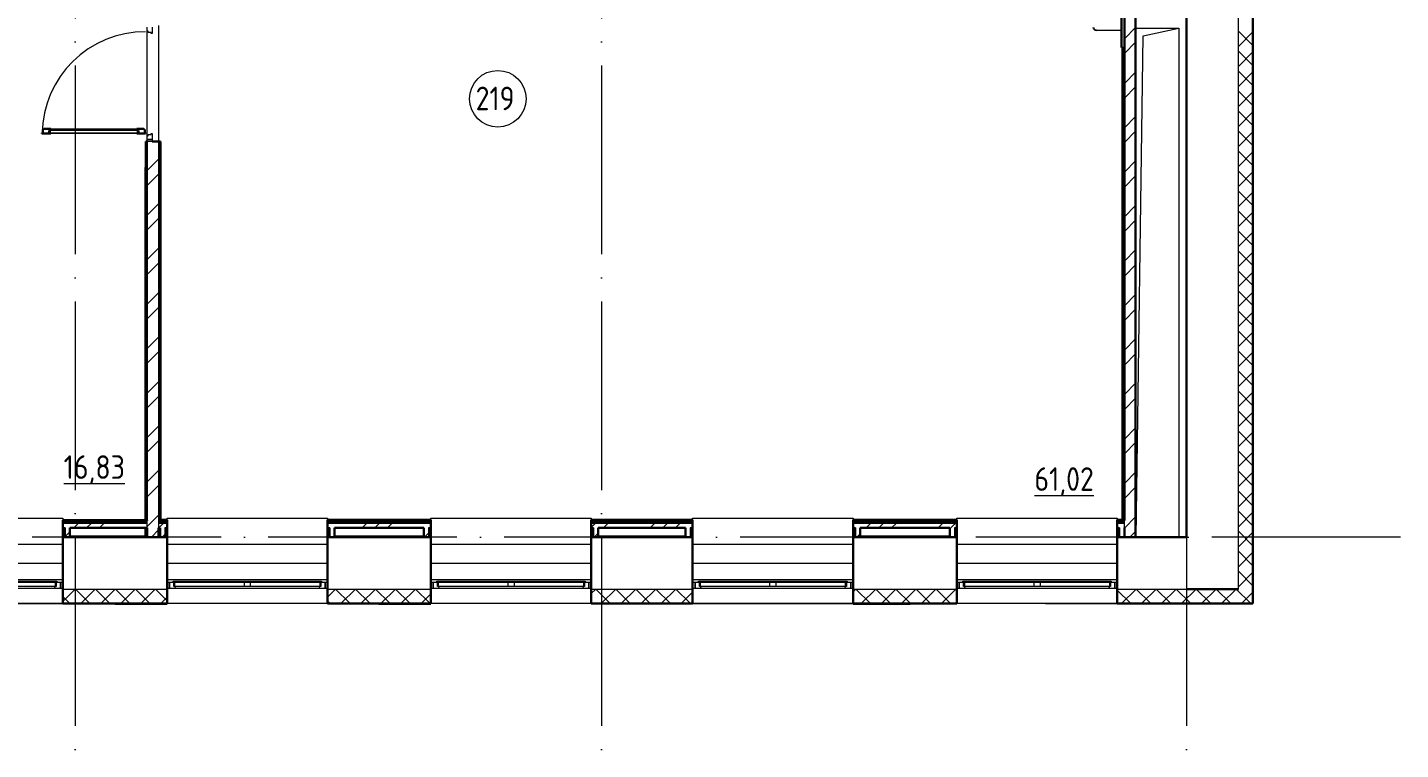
# Model space of a CAD drawing. Header units: millimetres. Extents: x -586848 to 520591, y -385801 to 675781.
# Drawn here: x 155188 to 169741, y 611820 to 619475 of the extents above; entities that cross this region are included whole.
import ezdxf

# ---------------------------------------------------------------- set-up
doc = ezdxf.new("R2010")
doc.units = ezdxf.units.MM
doc.linetypes.add('ADSK_Линия сетки', pattern=[25, 20, -2.5, 0, -2.5])
for name, color, linetype, lineweight in [('_ Окна', 7, 'Continuous', 9), ('Двери', 252, 'Continuous', 9), ('Марки помещений', 252, 'Continuous', 20), ('Ограждение', 252, 'Continuous', 9), ('Окна', 252, 'Continuous', 9), ('Оси', 252, 'Continuous', 9), ('Перекрытие', 252, 'Continuous', 18), ('Стены внутренние', 7, 'Continuous', 18), ('Стены наружные', 7, 'Continuous', 18), ('Стены штриховка', 7, 'Continuous', 9)]:
    doc.layers.add(name, color=color, linetype=linetype, lineweight=lineweight)
doc.layers.add('Двери открывание', color=7, linetype='Continuous', lineweight=9, true_color=0xc0c0c0)
doc.layers.add('Узлы', color=7, linetype='Continuous')
doc.styles.add('GOST Common_2', font='', dxfattribs={"width": 0.9, "height": 250})
doc.styles.get('GOST Common_2').set_extended_font_data('GOST type B')

# ---------------------------------------------------------------- blocks, each defined once
blk = doc.blocks.new('2 этаж')
at = {"color": 251, "lineweight": 18, "true_color": 0x636466}
for p, q in [((167736, -13244), (168194, -13244)), ((167740, -18639), (167817, -13324)), ((167817, -13324), (168194, -13244)), ((168194, -13244), (168194, -18639))]:
    blk.add_line(p, q, dxfattribs=at)
at = {"layer": '_ Окна', "color": 251, "lineweight": 18, "true_color": 0x636466}
for p, q in [((156277, -19162), (156282, -19179)), ((156282, -19179), (156341, -19179)), ((156295, -19162), (156283, -19162)), ((156295, -19121), (156295, -19162)), ((156341, -19121), (156303, -19121)), ((156341, -19179), (156341, -19121)), ((157534, -19121), (157496, -19121)), ((157496, -19121), (157496, -19179)), ((157496, -19179), (157555, -19179)), ((157542, -19162), (157542, -19121)), ((157554, -19162), (157542, -19162)), ((157555, -19179), (157560, -19162)), ((159082, -19162), (159087, -19179)), ((159087, -19179), (159146, -19179)), ((159100, -19162), (159088, -19162)), ((159100, -19121), (159100, -19162)), ((159146, -19121), (159108, -19121)), ((159146, -19179), (159146, -19121)), ((160329, -19121), (160291, -19121)), ((160291, -19121), (160291, -19179)), ((160291, -19179), (160350, -19179)), ((160337, -19162), (160337, -19121)), ((160349, -19162), (160337, -19162)), ((160350, -19179), (160355, -19162)), ((161877, -19162), (161882, -19179)), ((161882, -19179), (161941, -19179)), ((161895, -19162), (161883, -19162)), ((161895, -19121), (161895, -19162)), ((161941, -19121), (161903, -19121)), ((161941, -19179), (161941, -19121)), ((163104, -19121), (163066, -19121)), ((163066, -19121), (163066, -19179)), ((163066, -19179), (163125, -19179)), ((163112, -19162), (163112, -19121)), ((163124, -19162), (163112, -19162)), ((163125, -19179), (163130, -19162)), ((164652, -19162), (164657, -19179)), ((164657, -19179), (164716, -19179)), ((164670, -19162), (164658, -19162)), ((164670, -19121), (164670, -19162)), ((164716, -19121), (164678, -19121)), ((164716, -19179), (164716, -19121)), ((165904, -19121), (165866, -19121)), ((165866, -19121), (165866, -19179)), ((165866, -19179), (165925, -19179)), ((165912, -19162), (165912, -19121)), ((165924, -19162), (165912, -19162)), ((165925, -19179), (165930, -19162)), ((167452, -19162), (167457, -19179)), ((167457, -19179), (167516, -19179)), ((167470, -19162), (167458, -19162)), ((167470, -19121), (167470, -19162)), ((167516, -19121), (167478, -19121)), ((167516, -19179), (167516, -19121))]:
    blk.add_line(p, q, dxfattribs=at)
at = {"layer": '_ Окна', "color": 251, "true_color": 0x636466}
for p, q in [((156366, -19121), (156341, -19121)), ((156341, -19121), (156341, -19179)), ((156341, -19179), (156366, -19179)), ((157496, -19121), (157471, -19121)), ((157471, -19179), (157496, -19179)), ((157496, -19179), (157496, -19121)), ((159171, -19121), (159146, -19121)), ((159146, -19121), (159146, -19179)), ((159146, -19179), (159171, -19179)), ((160291, -19121), (160266, -19121)), ((160266, -19179), (160291, -19179)), ((160291, -19179), (160291, -19121)), ((161966, -19121), (161941, -19121)), ((161941, -19121), (161941, -19179)), ((161941, -19179), (161966, -19179)), ((163066, -19121), (163041, -19121)), ((163041, -19179), (163066, -19179)), ((163066, -19179), (163066, -19121)), ((164741, -19121), (164716, -19121)), ((164716, -19121), (164716, -19179)), ((164716, -19179), (164741, -19179)), ((165866, -19121), (165841, -19121)), ((165841, -19179), (165866, -19179)), ((165866, -19179), (165866, -19121)), ((167541, -19121), (167516, -19121)), ((167516, -19121), (167516, -19179)), ((167516, -19179), (167541, -19179))]:
    blk.add_line(p, q, dxfattribs=at)
at = {"layer": 'Двери', "color": 251, "true_color": 0x636466}
for p, q in [((157261, -13275), (157261, -13234)), ((157311, -13234), (157311, -13298)), ((157269, -13275), (157261, -13275)), ((157269, -13289), (157269, -13275)), ((157303, -13289), (157269, -13289)), ((157303, -13298), (157303, -13289)), ((157311, -13298), (157303, -13298)), ((157167, -14327), (156221, -14327)), ((156221, -14327), (156221, -14351)), ((156221, -14351), (157167, -14351)), ((156239, -14310), (157149, -14310)), ((157149, -14360), (156239, -14360)), ((157167, -14351), (157167, -14327)), ((157261, -14424), (157261, -14383)), ((157261, -14383), (157269, -14383)), ((157269, -14369), (157303, -14369)), ((157269, -14383), (157269, -14369)), ((157303, -14360), (157311, -14360)), ((157303, -14369), (157303, -14360)), ((157311, -14360), (157311, -14424)), ((157261, -14424), (157311, -14424)), ((157261, -14444), (157261, -14424)), ((157311, -14424), (157261, -14424)), ((157311, -14444), (157261, -14444)), ((157311, -14424), (157311, -14444))]:
    blk.add_line(p, q, dxfattribs=at)
at = {"layer": 'Двери', "color": 251, "lineweight": 30, "true_color": 0x636466}
for p, q in [((156145, -14352), (156154, -14352)), ((156145, -14360), (156145, -14352)), ((156239, -14360), (156145, -14360)), ((156154, -14318), (156163, -14318)), ((156154, -14352), (156154, -14318)), ((156163, -14310), (156239, -14310)), ((156163, -14318), (156163, -14310)), ((156239, -14327), (156221, -14327)), ((156221, -14327), (156221, -14351)), ((156221, -14351), (156239, -14351)), ((156239, -14310), (156239, -14327)), ((156239, -14351), (156239, -14360)), ((157149, -14310), (157225, -14310)), ((157149, -14310), (157149, -14327)), ((157149, -14327), (157167, -14327)), ((157149, -14351), (157149, -14360)), ((157167, -14351), (157149, -14351)), ((157243, -14360), (157149, -14360)), ((157167, -14327), (157167, -14351)), ((157225, -14310), (157225, -14318)), ((157225, -14318), (157234, -14318)), ((157234, -14318), (157234, -14352)), ((157234, -14352), (157243, -14352)), ((157243, -14352), (157243, -14360))]:
    blk.add_line(p, q, dxfattribs=at)
at = {"layer": 'Двери открывание', "color": 251, "true_color": 0x636466}
blk.add_arc((157243, -14378), 1098, 90, 179.0607, dxfattribs=at)
at = {"layer": 'Марки помещений', "color": 251, "true_color": 0x636466}
blk.add_circle((160976, -13991), 300, dxfattribs=at)
at = {"layer": 'Ограждение', "color": 251, "true_color": 0x636466}
for p, q in [((167591, -13724), (167596, -13724)), ((167591, -13724), (167591, -18454)), ((157236, -14719), (157246, -14719)), ((157236, -14719), (157236, -18459)), ((157401, -14719), (157406, -14719)), ((157406, -18454), (157406, -14719)), ((154666, -18439), (156366, -18439)), ((156366, -18439), (156366, -18459)), ((157471, -18454), (157471, -18439)), ((157471, -18439), (159171, -18439)), ((159171, -18439), (159171, -18454)), ((160266, -18454), (160266, -18439)), ((160266, -18439), (161966, -18439)), ((161966, -18439), (161966, -18454)), ((163041, -18454), (163041, -18439)), ((163041, -18439), (164741, -18439)), ((164741, -18439), (164741, -18454)), ((165841, -18454), (165841, -18439)), ((165841, -18439), (167541, -18439)), ((167541, -18439), (167541, -18454)), ((157236, -18539), (157236, -18624)), ((157246, -18624), (157246, -18539)), ((154666, -18714), (156366, -18714)), ((157471, -18714), (159171, -18714)), ((160266, -18714), (161966, -18714)), ((163041, -18714), (164741, -18714)), ((165841, -18714), (167541, -18714)), ((154666, -18914), (156366, -18914)), ((157471, -18914), (159171, -18914)), ((160266, -18914), (161966, -18914)), ((163041, -18914), (164741, -18914)), ((165841, -18914), (167541, -18914)), ((154666, -19089), (156366, -19089)), ((157471, -19089), (159171, -19089)), ((160266, -19089), (161966, -19089)), ((163041, -19089), (164741, -19089)), ((165841, -19089), (167541, -19089))]:
    blk.add_line(p, q, dxfattribs=at)
at = {"layer": 'Окна', "color": 251, "true_color": 0x636466}
for p, q in [((154750, -19179), (156282, -19179)), ((155531, -19104), (156303, -19104)), ((156303, -19121), (155531, -19121)), ((156283, -19162), (155551, -19162)), ((156283, -19121), (156283, -19162)), ((156303, -19104), (156303, -19121)), ((157534, -19104), (158306, -19104)), ((157534, -19121), (157534, -19104)), ((158306, -19121), (157534, -19121)), ((157554, -19162), (157554, -19121)), ((158286, -19162), (157554, -19162)), ((157555, -19179), (159087, -19179)), ((158286, -19121), (158286, -19162)), ((158356, -19162), (158286, -19162)), ((158306, -19104), (158336, -19104)), ((158306, -19104), (158306, -19121)), ((158336, -19121), (158306, -19121)), ((158336, -19104), (159108, -19104)), ((158336, -19121), (158336, -19104)), ((159108, -19121), (158336, -19121)), ((158356, -19162), (158356, -19121)), ((159088, -19162), (158356, -19162)), ((159088, -19121), (159088, -19162)), ((159108, -19104), (159108, -19121)), ((160329, -19104), (161101, -19104)), ((160329, -19121), (160329, -19104)), ((161101, -19121), (160329, -19121)), ((160349, -19162), (160349, -19121)), ((161081, -19162), (160349, -19162)), ((160350, -19179), (161882, -19179)), ((161081, -19121), (161081, -19162)), ((161151, -19162), (161081, -19162)), ((161101, -19104), (161131, -19104)), ((161101, -19104), (161101, -19121)), ((161131, -19121), (161101, -19121)), ((161131, -19104), (161903, -19104)), ((161131, -19121), (161131, -19104)), ((161903, -19121), (161131, -19121)), ((161151, -19162), (161151, -19121)), ((161883, -19162), (161151, -19162)), ((161883, -19121), (161883, -19162)), ((161903, -19104), (161903, -19121)), ((163104, -19104), (163876, -19104)), ((163104, -19121), (163104, -19104)), ((163876, -19121), (163104, -19121)), ((163124, -19162), (163124, -19121)), ((163856, -19162), (163124, -19162)), ((163125, -19179), (164657, -19179)), ((163856, -19121), (163856, -19162)), ((163926, -19162), (163856, -19162)), ((163876, -19104), (163906, -19104)), ((163876, -19104), (163876, -19121)), ((163906, -19121), (163876, -19121)), ((163906, -19104), (164678, -19104)), ((163906, -19121), (163906, -19104)), ((164678, -19121), (163906, -19121)), ((163926, -19162), (163926, -19121)), ((164658, -19162), (163926, -19162)), ((164658, -19121), (164658, -19162)), ((164678, -19104), (164678, -19121)), ((165904, -19104), (166676, -19104)), ((165904, -19121), (165904, -19104)), ((166676, -19121), (165904, -19121)), ((165924, -19162), (165924, -19121)), ((166656, -19162), (165924, -19162)), ((165925, -19179), (167457, -19179)), ((166656, -19121), (166656, -19162)), ((166726, -19162), (166656, -19162)), ((166676, -19104), (166706, -19104)), ((166676, -19104), (166676, -19121)), ((166706, -19121), (166676, -19121)), ((166706, -19104), (167478, -19104)), ((166706, -19121), (166706, -19104)), ((167478, -19121), (166706, -19121)), ((166726, -19162), (166726, -19121)), ((167458, -19162), (166726, -19162)), ((167458, -19121), (167458, -19162)), ((167478, -19104), (167478, -19121))]:
    blk.add_line(p, q, dxfattribs=at)
at = {"layer": 'Оси', "color": 251, "linetype": 'ADSK_Линия сетки', "ltscale": 100, "true_color": 0x636466}
for p, q in [((156496, -1139), (156496, -32265)), ((162076, -1139), (162076, -32265)), ((168276, -1139), (168276, -32265)), ((170543, -18639), (93604, -18639))]:
    blk.add_line(p, q, dxfattribs=at)
at = {"layer": 'Перекрытие', "color": 251, "ltscale": 100, "true_color": 0x636466}
for p, q in [((167736, -13244), (168194, -13244)), ((168194, -13244), (168194, -18639))]:
    blk.add_line(p, q, dxfattribs=at)
at = {"layer": 'Стены внутренние', "color": 251, "true_color": 0x636466}
for p, q in [((168826, -19189), (168826, -11849)), ((156366, -19189), (157471, -19189)), ((159171, -19189), (160266, -19189)), ((161966, -19189), (163041, -19189)), ((164741, -19189), (165841, -19189)), ((167541, -19189), (168276, -19189)), ((156366, -19341), (154666, -19341)), ((159171, -19341), (157471, -19341)), ((161966, -19341), (160266, -19341)), ((164741, -19341), (163041, -19341)), ((167541, -19341), (165841, -19341))]:
    blk.add_line(p, q, dxfattribs=at)
at = {"layer": 'Стены внутренние', "color": 251, "lineweight": 30, "true_color": 0x636466}
for p, q in [((168978, -19341), (168978, -11849)), ((168276, -12969), (168276, -18639)), ((156366, -18639), (156366, -19341)), ((157261, -18639), (156441, -18639)), ((157396, -18639), (157381, -18639)), ((157471, -19341), (157471, -18639)), ((159171, -18639), (159171, -19341)), ((160191, -18639), (159246, -18639)), ((160266, -19341), (160266, -18639)), ((161966, -18639), (161966, -19341)), ((162966, -18639), (162041, -18639)), ((163041, -19341), (163041, -18639)), ((164741, -18639), (164741, -19341)), ((165766, -18639), (164816, -18639)), ((165841, -19341), (165841, -18639)), ((167541, -18639), (167541, -19341)), ((168276, -18639), (167736, -18639)), ((168276, -19189), (168826, -19189)), ((156366, -19341), (157471, -19341)), ((159171, -19341), (160266, -19341)), ((161966, -19341), (163041, -19341)), ((164741, -19341), (165841, -19341)), ((167541, -19341), (168978, -19341))]:
    blk.add_line(p, q, dxfattribs=at)
at = {"layer": 'Стены внутренние', "color": 251, "linetype": 'Continuous', "lineweight": 9, "true_color": 0x636466}
for p, q in [((168976, -13423), (168826, -13273)), ((168826, -13437), (168976, -13287)), ((168976, -13635), (168826, -13485)), ((168826, -13649), (168976, -13499)), ((168976, -13436), (168978, -13436)), ((168978, -13525), (168976, -13528)), ((168978, -13537), (168976, -13534)), ((168976, -13847), (168826, -13697)), ((168826, -13861), (168976, -13711)), ((168976, -14060), (168826, -13910)), ((168826, -14073), (168976, -13923)), ((168976, -13843), (168978, -13843)), ((168976, -14272), (168826, -14122)), ((168826, -14285), (168976, -14135)), ((168976, -14249), (168978, -14249)), ((168976, -14484), (168826, -14334)), ((168826, -14497), (168976, -14347)), ((168976, -14696), (168826, -14546)), ((168826, -14709), (168976, -14559)), ((168976, -14554), (168978, -14554)), ((168976, -14908), (168826, -14758)), ((168826, -14921), (168976, -14771)), ((168976, -15120), (168826, -14970)), ((168826, -15134), (168976, -14984)), ((168976, -14960), (168978, -14960)), ((168976, -15332), (168826, -15182)), ((168826, -15346), (168976, -15196)), ((168976, -15544), (168826, -15394)), ((168826, -15558), (168976, -15408)), ((168976, -15367), (168978, -15367)), ((168976, -15757), (168826, -15607)), ((168826, -15770), (168976, -15620)), ((168976, -15672), (168978, -15672)), ((168976, -15969), (168826, -15819)), ((168826, -15982), (168976, -15832)), ((168976, -16181), (168826, -16031)), ((168826, -16194), (168976, -16044)), ((168976, -16078), (168978, -16078)), ((168976, -16393), (168826, -16243)), ((168826, -16406), (168976, -16256)), ((168976, -16605), (168826, -16455)), ((168826, -16619), (168976, -16469)), ((168976, -16484), (168978, -16484)), ((168978, -16573), (168976, -16576)), ((168978, -16585), (168976, -16582)), ((168976, -16817), (168826, -16667)), ((168826, -16831), (168976, -16681)), ((168976, -17029), (168826, -16879)), ((168976, -16789), (168978, -16789)), ((168826, -17043), (168976, -16893)), ((168976, -17242), (168826, -17092)), ((168826, -17255), (168976, -17105)), ((168976, -17454), (168826, -17304)), ((168826, -17467), (168976, -17317)), ((168978, -17183), (168976, -17186)), ((168978, -17195), (168976, -17191)), ((168976, -17196), (168978, -17196)), ((168976, -17666), (168826, -17516)), ((168826, -17679), (168976, -17529)), ((168976, -17602), (168978, -17602)), ((168976, -17878), (168826, -17728)), ((168826, -17891), (168976, -17741)), ((168976, -18090), (168826, -17940)), ((168826, -18103), (168976, -17953)), ((168976, -17907), (168978, -17907)), ((168978, -17995), (168976, -17999)), ((168976, -18302), (168826, -18152)), ((168826, -18316), (168976, -18166)), ((168976, -18313), (168978, -18313)), ((168976, -18514), (168826, -18364)), ((168826, -18528), (168976, -18378)), ((168976, -18726), (168826, -18576)), ((168826, -18740), (168976, -18590)), ((168976, -18720), (168978, -18720)), ((168976, -18939), (168826, -18789)), ((168826, -18952), (168976, -18802)), ((168976, -19151), (168826, -19001)), ((168826, -19164), (168976, -19014)), ((168976, -19024), (168978, -19024)), ((156368, -19318), (156497, -19189)), ((156649, -19339), (156499, -19189)), ((156559, -19339), (156709, -19189)), ((156861, -19339), (156711, -19189)), ((156771, -19339), (156921, -19189)), ((157073, -19339), (156923, -19189)), ((156984, -19339), (157134, -19189)), ((157285, -19339), (157135, -19189)), ((157196, -19339), (157346, -19189)), ((157469, -19311), (157347, -19189)), ((159173, -19271), (159255, -19189)), ((159406, -19339), (159256, -19189)), ((159317, -19339), (159467, -19189)), ((159619, -19339), (159469, -19189)), ((159529, -19339), (159679, -19189)), ((159831, -19339), (159681, -19189)), ((159741, -19339), (159891, -19189)), ((160043, -19339), (159893, -19189)), ((159953, -19339), (160103, -19189)), ((160255, -19339), (160105, -19189)), ((161966, -19236), (162013, -19189)), ((162164, -19339), (162014, -19189)), ((162075, -19339), (162225, -19189)), ((162376, -19339), (162226, -19189)), ((162287, -19339), (162437, -19189)), ((162588, -19339), (162438, -19189)), ((162499, -19339), (162649, -19189)), ((162801, -19339), (162651, -19189)), ((162711, -19339), (162861, -19189)), ((163013, -19339), (162863, -19189)), ((164741, -19219), (164770, -19189)), ((164922, -19339), (164772, -19189)), ((164832, -19339), (164982, -19189)), ((165134, -19339), (164984, -19189)), ((165045, -19339), (165195, -19189)), ((165346, -19339), (165196, -19189)), ((165257, -19339), (165407, -19189)), ((165558, -19339), (165408, -19189)), ((165469, -19339), (165619, -19189)), ((165770, -19339), (165620, -19189)), ((165681, -19339), (165831, -19189)), ((165841, -19198), (165833, -19189)), ((167680, -19339), (167541, -19201)), ((167590, -19339), (167740, -19189)), ((167892, -19339), (167742, -19189)), ((167802, -19339), (167952, -19189)), ((168104, -19339), (167954, -19189)), ((168014, -19339), (168164, -19189)), ((168316, -19339), (168166, -19189)), ((168227, -19339), (168377, -19189)), ((168528, -19339), (168378, -19189)), ((168439, -19339), (168589, -19189)), ((168740, -19339), (168590, -19189)), ((168651, -19339), (168801, -19189)), ((168952, -19339), (168802, -19189)), ((156437, -19339), (156368, -19271)), ((156470, -19339), (156469, -19341)), ((156491, -19341), (156490, -19339)), ((156726, -19341), (156725, -19339)), ((157312, -19341), (157311, -19339)), ((157408, -19339), (157469, -19278)), ((159173, -19313), (159171, -19309)), ((159194, -19339), (159173, -19318)), ((159286, -19339), (159285, -19341)), ((160166, -19339), (160266, -19239)), ((161984, -19340), (161983, -19341)), ((162005, -19341), (162004, -19339)), ((162592, -19341), (162590, -19339)), ((162923, -19339), (163041, -19222)), ((164800, -19339), (164799, -19341)), ((165621, -19339), (165620, -19341)), ((165839, -19329), (165841, -19329)), ((167616, -19339), (167614, -19341)), ((167871, -19341), (167870, -19339)), ((168437, -19339), (168436, -19341)), ((168457, -19341), (168456, -19339)), ((168671, -19339), (168670, -19341)), ((168863, -19339), (168976, -19226))]:
    blk.add_line(p, q, dxfattribs=at)
at = {"layer": 'Стены наружные', "color": 251, "lineweight": 30, "true_color": 0x636466}
for p, q in [((167586, -12654), (167586, -13449)), ((167616, -18464), (167616, -12830)), ((167736, -18639), (167736, -12969)), ((167586, -13449), (167596, -13449)), ((167596, -13449), (167596, -18454)), ((167601, -13449), (167601, -18459)), ((157261, -14444), (157246, -14444)), ((157246, -14444), (157246, -18459)), ((157401, -14444), (157311, -14444)), ((157401, -18454), (157401, -14444)), ((157246, -18459), (156366, -18459)), ((156366, -18459), (156366, -18639)), ((157261, -18464), (157261, -18459)), ((157381, -18464), (157396, -18464)), ((157396, -18464), (157381, -18464)), ((157396, -18459), (157396, -18454)), ((157471, -18454), (157401, -18454)), ((157471, -18639), (157471, -18454)), ((159171, -18454), (159171, -18639)), ((160266, -18454), (159171, -18454)), ((160266, -18639), (160266, -18454)), ((161966, -18454), (161966, -18639)), ((163041, -18454), (161966, -18454)), ((163041, -18639), (163041, -18454)), ((164741, -18454), (164741, -18639)), ((165841, -18454), (164741, -18454)), ((165841, -18639), (165841, -18454)), ((167541, -18454), (167541, -18639)), ((167596, -18454), (167541, -18454)), ((167601, -18459), (167596, -18459)), ((156441, -18539), (157261, -18539)), ((156441, -18639), (156441, -18539)), ((157261, -18539), (157261, -18639)), ((157381, -18639), (157381, -18539)), ((157381, -18539), (157396, -18539)), ((157396, -18539), (157396, -18639)), ((159246, -18539), (160191, -18539)), ((159246, -18639), (159246, -18539)), ((160191, -18539), (160191, -18639)), ((162041, -18539), (162966, -18539)), ((162041, -18639), (162041, -18539)), ((162966, -18539), (162966, -18639)), ((164816, -18539), (165766, -18539)), ((164816, -18639), (164816, -18539)), ((165766, -18539), (165766, -18639)), ((167616, -18539), (167616, -18639)), ((156366, -18639), (156441, -18639)), ((157261, -18639), (157381, -18639)), ((157396, -18639), (157471, -18639)), ((159171, -18639), (159246, -18639)), ((160191, -18639), (160266, -18639)), ((161966, -18639), (162041, -18639)), ((162966, -18639), (163041, -18639)), ((164741, -18639), (164816, -18639)), ((165766, -18639), (165841, -18639)), ((167541, -18639), (167736, -18639)), ((157471, -19341), (156921, -19341)), ((156921, -19341), (156921, -19346)), ((156921, -19346), (157471, -19346)), ((157471, -19346), (157471, -19341)), ((160266, -19341), (159716, -19341)), ((159716, -19341), (159716, -19346)), ((159716, -19346), (160266, -19346)), ((160266, -19346), (160266, -19341)), ((165346, -19341), (164741, -19341)), ((164741, -19341), (164741, -19346)), ((164741, -19346), (165346, -19346)), ((165346, -19346), (165346, -19341))]:
    blk.add_line(p, q, dxfattribs=at)
at = {"layer": 'Стены наружные', "color": 251, "true_color": 0x636466}
for p, q in [((157381, -13214), (157381, -14444)), ((157261, -14383), (157261, -13275)), ((156441, -18624), (157254, -18624)), ((157254, -18624), (157254, -18639)), ((157389, -18624), (157396, -18624)), ((157389, -18639), (157389, -18624)), ((159246, -18624), (160191, -18624)), ((162041, -18624), (162966, -18624)), ((164816, -18624), (165766, -18624)), ((156921, -19346), (153586, -19346)), ((159171, -19346), (159171, -19341)), ((159716, -19346), (159171, -19346)), ((161966, -19341), (161966, -19346)), ((162501, -19346), (161966, -19346)), ((162501, -19346), (162501, -19341)), ((162521, -19346), (162521, -19341)), ((164741, -19346), (162521, -19346)), ((166781, -19346), (166781, -19341)), ((168081, -19346), (166781, -19346)), ((168081, -19346), (168081, -19341)), ((168281, -19346), (168281, -19341)), ((168681, -19346), (168281, -19346)), ((168681, -19341), (168681, -19346))]:
    blk.add_line(p, q, dxfattribs=at)
at = {"layer": 'Стены наружные', "color": 251, "linetype": 'Continuous', "lineweight": 9, "true_color": 0x636466}
for p, q in [((167616, -13356), (167736, -13236)), ((167596, -13464), (167601, -13459)), ((167596, -13535), (167601, -13530)), ((167612, -18459), (167612, -13449)), ((167616, -13513), (167736, -13393)), ((167596, -13606), (167601, -13601)), ((167596, -13677), (167601, -13672)), ((167596, -13747), (167601, -13742)), ((167596, -13818), (167601, -13813)), ((167616, -13828), (167736, -13708)), ((167596, -13889), (167601, -13884)), ((167596, -13959), (167601, -13954)), ((167616, -13985), (167736, -13865)), ((167596, -14030), (167601, -14025)), ((167596, -14101), (167601, -14096)), ((167596, -14172), (167601, -14167)), ((167596, -14242), (167601, -14237)), ((167616, -14299), (167736, -14179)), ((167596, -14313), (167601, -14308)), ((167596, -14384), (167601, -14379)), ((167616, -14456), (167736, -14336)), ((157381, -14487), (157396, -14472)), ((157396, -14472), (157401, -14467)), ((157396, -14543), (157401, -14538)), ((167596, -14454), (167601, -14449)), ((167596, -14525), (167601, -14520)), ((157246, -14622), (157261, -14607)), ((157261, -14753), (157381, -14633)), ((157396, -14613), (157401, -14608)), ((157396, -14684), (157401, -14679)), ((167596, -14596), (167601, -14591)), ((167596, -14667), (167601, -14662)), ((167616, -14771), (167736, -14651)), ((157261, -14911), (157381, -14791)), ((157396, -14755), (157401, -14750)), ((157396, -14826), (157401, -14821)), ((167596, -14737), (167601, -14732)), ((167596, -14808), (167601, -14803)), ((167616, -14928), (167736, -14808)), ((157381, -14911), (157396, -14896)), ((157396, -14896), (157401, -14891)), ((157396, -14967), (157401, -14962)), ((167596, -14879), (167601, -14874)), ((167596, -14949), (167601, -14944)), ((157246, -15046), (157261, -15031)), ((157261, -15225), (157381, -15105)), ((157396, -15038), (157401, -15033)), ((157396, -15108), (157401, -15103)), ((167596, -15020), (167601, -15015)), ((167596, -15091), (167601, -15086)), ((167616, -15242), (167736, -15122)), ((157261, -15382), (157381, -15262)), ((157396, -15179), (157401, -15174)), ((157396, -15250), (157401, -15245)), ((167596, -15162), (167601, -15157)), ((167596, -15232), (167601, -15227)), ((167616, -15399), (167736, -15279)), ((157381, -15336), (157396, -15321)), ((157396, -15321), (157401, -15316)), ((157396, -15391), (157401, -15386)), ((167596, -15303), (167601, -15298)), ((167596, -15374), (167601, -15369)), ((157246, -15471), (157261, -15456)), ((157396, -15462), (157401, -15457)), ((157396, -15533), (157401, -15528)), ((167596, -15444), (167601, -15439)), ((167596, -15515), (167601, -15510)), ((157261, -15696), (157381, -15576)), ((157396, -15603), (157401, -15598)), ((157396, -15674), (157401, -15669)), ((167596, -15586), (167601, -15581)), ((167596, -15656), (167601, -15651)), ((167616, -15714), (167736, -15594)), ((157261, -15854), (157381, -15734)), ((157381, -15760), (157396, -15745)), ((157396, -15745), (157401, -15740)), ((157396, -15816), (157401, -15811)), ((167596, -15727), (167601, -15722)), ((167596, -15798), (167601, -15793)), ((167616, -15871), (167736, -15751)), ((157246, -15895), (157261, -15880)), ((157396, -15886), (157401, -15881)), ((157396, -15957), (157401, -15952)), ((167596, -15869), (167601, -15864)), ((167596, -15939), (167601, -15934)), ((167596, -16010), (167601, -16005)), ((157261, -16168), (157381, -16048)), ((157396, -16028), (157401, -16023)), ((157396, -16098), (157401, -16093)), ((167596, -16081), (167601, -16076)), ((167596, -16151), (167601, -16146)), ((167616, -16185), (167736, -16065)), ((157261, -16325), (157381, -16205)), ((157381, -16184), (157396, -16169)), ((157396, -16169), (157401, -16164)), ((157396, -16240), (157401, -16235)), ((167596, -16222), (167601, -16217)), ((167596, -16293), (167601, -16288)), ((167616, -16342), (167736, -16222)), ((157246, -16319), (157261, -16304)), ((157396, -16311), (157401, -16306)), ((157396, -16381), (157401, -16376)), ((167596, -16364), (167601, -16359)), ((167596, -16434), (167601, -16429)), ((157261, -16639), (157381, -16519)), ((157396, -16452), (157401, -16447)), ((157396, -16523), (157401, -16518)), ((157396, -16593), (157401, -16588)), ((167596, -16505), (167601, -16500)), ((167596, -16576), (167601, -16571)), ((167616, -16656), (167736, -16536)), ((157246, -16743), (157261, -16728)), ((157261, -16796), (157381, -16676)), ((157381, -16608), (157396, -16593)), ((157396, -16664), (157401, -16659)), ((157396, -16735), (157401, -16730)), ((167596, -16646), (167601, -16641)), ((167596, -16717), (167601, -16712)), ((167616, -16814), (167736, -16694)), ((157396, -16806), (157401, -16801)), ((157396, -16876), (157401, -16871)), ((167596, -16788), (167601, -16783)), ((167596, -16859), (167601, -16854)), ((157261, -17111), (157381, -16991)), ((157381, -17033), (157396, -17018)), ((157396, -16947), (157401, -16942)), ((157396, -17018), (157401, -17013)), ((167596, -16929), (167601, -16924)), ((167596, -17000), (167601, -16995)), ((167616, -17128), (167736, -17008)), ((157246, -17168), (157261, -17153)), ((157261, -17268), (157381, -17148)), ((157396, -17088), (157401, -17083)), ((157396, -17159), (157401, -17154)), ((167596, -17071), (167601, -17066)), ((167596, -17141), (167601, -17136)), ((167616, -17285), (167736, -17165)), ((157396, -17230), (157401, -17225)), ((157396, -17300), (157401, -17295)), ((167596, -17212), (167601, -17207)), ((167596, -17283), (167601, -17278)), ((157261, -17582), (157381, -17462)), ((157381, -17457), (157396, -17442)), ((157396, -17371), (157401, -17366)), ((157396, -17442), (157401, -17437)), ((167596, -17354), (167601, -17349)), ((167596, -17424), (167601, -17419)), ((157246, -17592), (157261, -17577)), ((157396, -17513), (157401, -17508)), ((157396, -17583), (157401, -17578)), ((167596, -17495), (167601, -17490)), ((167596, -17566), (167601, -17561)), ((167616, -17599), (167736, -17479)), ((157261, -17739), (157381, -17619)), ((157396, -17654), (157401, -17649)), ((157396, -17725), (157401, -17720)), ((167596, -17636), (167601, -17631)), ((167596, -17707), (167601, -17702)), ((167616, -17757), (167736, -17637)), ((157381, -17881), (157396, -17866)), ((157396, -17795), (157401, -17790)), ((157396, -17866), (157401, -17861)), ((167596, -17778), (167601, -17773)), ((167596, -17849), (167601, -17844)), ((157246, -18016), (157261, -18001)), ((157261, -18054), (157381, -17934)), ((157396, -17937), (157401, -17932)), ((157396, -18008), (157401, -18003)), ((167596, -17919), (167601, -17914)), ((167596, -17990), (167601, -17985)), ((167616, -18071), (167736, -17951)), ((157261, -18211), (157381, -18091)), ((157396, -18078), (157401, -18073)), ((157396, -18149), (157401, -18144)), ((167596, -18061), (167601, -18056)), ((167596, -18131), (167601, -18126)), ((167616, -18228), (167736, -18108)), ((157381, -18305), (157396, -18290)), ((157396, -18220), (157401, -18215)), ((157396, -18290), (157401, -18285)), ((167596, -18202), (167601, -18197)), ((167596, -18273), (167601, -18268)), ((156366, -18472), (156374, -18464)), ((156374, -18464), (156379, -18459)), ((156561, -18489), (156573, -18477)), ((156573, -18477), (156586, -18464)), ((156773, -18489), (156785, -18477)), ((156785, -18477), (156798, -18464)), ((156798, -18464), (156803, -18459)), ((156985, -18489), (156998, -18477)), ((156998, -18477), (157010, -18464)), ((157197, -18489), (157210, -18477)), ((157210, -18477), (157222, -18464)), ((157222, -18464), (157227, -18459)), ((157246, -18440), (157261, -18425)), ((157261, -18525), (157381, -18405)), ((157396, -18361), (157401, -18356)), ((157396, -18432), (157401, -18427)), ((157409, -18489), (157422, -18477)), ((157422, -18477), (157434, -18464)), ((157439, -18459), (157444, -18454)), ((159207, -18459), (159212, -18454)), ((159278, -18459), (159283, -18454)), ((159319, -18489), (159331, -18477)), ((159331, -18477), (159344, -18464)), ((159344, -18464), (159349, -18459)), ((159349, -18459), (159354, -18454)), ((159419, -18459), (159424, -18454)), ((159490, -18459), (159495, -18454)), ((159531, -18489), (159543, -18477)), ((159543, -18477), (159556, -18464)), ((159561, -18459), (159566, -18454)), ((159631, -18459), (159636, -18454)), ((159702, -18459), (159707, -18454)), ((159743, -18489), (159755, -18477)), ((159755, -18477), (159768, -18464)), ((159768, -18464), (159773, -18459)), ((159773, -18459), (159778, -18454)), ((159843, -18459), (159848, -18454)), ((159914, -18459), (159919, -18454)), ((159955, -18489), (159967, -18477)), ((159967, -18477), (159980, -18464)), ((159985, -18459), (159990, -18454)), ((160056, -18459), (160061, -18454)), ((160126, -18459), (160131, -18454)), ((160167, -18489), (160180, -18477)), ((160180, -18477), (160192, -18464)), ((160192, -18464), (160197, -18459)), ((160197, -18459), (160202, -18454)), ((161966, -18458), (161970, -18454)), ((162036, -18459), (162041, -18454)), ((162076, -18489), (162089, -18477)), ((162089, -18477), (162101, -18464)), ((162106, -18459), (162111, -18454)), ((162177, -18459), (162182, -18454)), ((162248, -18459), (162253, -18454)), ((162288, -18489), (162301, -18477)), ((162301, -18477), (162313, -18464)), ((162313, -18464), (162318, -18459)), ((162318, -18459), (162323, -18454)), ((162389, -18459), (162394, -18454)), ((162460, -18459), (162465, -18454)), ((162500, -18489), (162513, -18477)), ((162513, -18477), (162525, -18464)), ((162530, -18459), (162535, -18454)), ((162601, -18459), (162606, -18454)), ((162672, -18459), (162677, -18454)), ((162713, -18489), (162725, -18477)), ((162725, -18477), (162738, -18464)), ((162738, -18464), (162743, -18459)), ((162743, -18459), (162748, -18454)), ((162813, -18459), (162818, -18454)), ((162884, -18459), (162889, -18454)), ((162925, -18489), (162937, -18477)), ((162937, -18477), (162950, -18464)), ((162955, -18459), (162960, -18454)), ((163025, -18459), (163030, -18454)), ((164793, -18459), (164798, -18454)), ((164834, -18489), (164846, -18477)), ((164846, -18477), (164859, -18464)), ((164859, -18464), (164864, -18459)), ((164864, -18459), (164869, -18454)), ((164935, -18459), (164940, -18454)), ((165005, -18459), (165010, -18454)), ((165046, -18489), (165059, -18477)), ((165059, -18477), (165071, -18464)), ((165076, -18459), (165081, -18454)), ((165147, -18459), (165152, -18454)), ((165217, -18459), (165222, -18454)), ((165258, -18489), (165271, -18477)), ((165271, -18477), (165283, -18464)), ((165283, -18464), (165288, -18459)), ((165288, -18459), (165293, -18454)), ((165359, -18459), (165364, -18454)), ((165430, -18459), (165435, -18454)), ((165470, -18489), (165483, -18477)), ((165483, -18477), (165495, -18464)), ((165500, -18459), (165505, -18454)), ((165571, -18459), (165576, -18454)), ((165642, -18459), (165647, -18454)), ((165682, -18489), (165695, -18477)), ((165695, -18477), (165707, -18464)), ((165707, -18464), (165712, -18459)), ((165712, -18459), (165717, -18454)), ((165783, -18459), (165788, -18454)), ((167551, -18459), (167556, -18454)), ((167592, -18489), (167604, -18477)), ((167596, -18343), (167601, -18338)), ((167596, -18414), (167601, -18409)), ((167604, -18477), (167616, -18465)), ((167616, -18542), (167736, -18422)), ((156391, -18632), (156441, -18582)), ((156483, -18539), (156533, -18489)), ((156618, -18539), (156668, -18489)), ((156753, -18539), (156803, -18489)), ((157247, -18539), (157261, -18525)), ((157304, -18639), (157381, -18562)), ((157382, -18539), (157432, -18489)), ((157417, -18639), (157446, -18610)), ((159171, -18637), (159184, -18624)), ((159184, -18624), (159196, -18612)), ((159537, -18539), (159587, -18489)), ((159672, -18539), (159722, -18489)), ((159806, -18539), (159856, -18489)), ((160200, -18639), (160241, -18598)), ((160241, -18627), (160254, -18615)), ((160254, -18615), (160266, -18602)), ((161966, -18535), (162012, -18489)), ((161966, -18599), (161979, -18587)), ((161979, -18587), (161991, -18574)), ((161996, -18639), (162041, -18595)), ((162096, -18539), (162146, -18489)), ((162590, -18539), (162640, -18489)), ((162725, -18539), (162775, -18489)), ((162860, -18539), (162910, -18489)), ((163016, -18610), (163029, -18598)), ((163029, -18598), (163041, -18585)), ((164741, -18582), (164754, -18570)), ((164754, -18570), (164766, -18557)), ((164780, -18639), (164816, -18603)), ((164880, -18539), (164930, -18489)), ((165015, -18539), (165065, -18489)), ((165150, -18539), (165200, -18489)), ((165643, -18539), (165693, -18489)), ((165766, -18551), (165778, -18539)), ((165778, -18539), (165828, -18489)), ((165816, -18568), (165829, -18555)), ((165829, -18555), (165841, -18543)), ((167541, -18540), (167542, -18539)), ((167676, -18639), (167736, -18579)), ((165813, -18639), (165816, -18636)), ((157315, -19346), (157312, -19341)), ((164799, -19341), (164796, -19346))]:
    blk.add_line(p, q, dxfattribs=at)
at = {"layer": 'Стены штриховка', "color": 251, "true_color": 0x636466}
for p, q in [((168976, -19341), (168976, -11851)), ((167616, -13449), (167596, -13449)), ((157261, -14444), (157261, -18459)), ((157381, -14444), (157381, -18539)), ((157396, -18454), (157396, -14444)), ((156366, -18464), (157261, -18464)), ((157261, -18464), (156366, -18464)), ((156366, -18477), (157261, -18477)), ((157261, -18539), (157261, -18464)), ((157381, -18477), (157471, -18477)), ((157471, -18459), (157396, -18459)), ((157396, -18464), (157471, -18464)), ((157471, -18464), (157396, -18464)), ((160266, -18459), (159171, -18459)), ((159171, -18464), (160266, -18464)), ((160266, -18464), (159171, -18464)), ((159171, -18477), (160266, -18477)), ((163041, -18459), (161966, -18459)), ((161966, -18464), (163041, -18464)), ((163041, -18464), (161966, -18464)), ((161966, -18477), (163041, -18477)), ((165841, -18459), (164741, -18459)), ((164741, -18464), (165841, -18464)), ((165841, -18464), (164741, -18464)), ((164741, -18477), (165841, -18477)), ((167596, -18459), (167541, -18459)), ((167541, -18464), (167616, -18464)), ((167616, -18464), (167541, -18464)), ((167541, -18477), (167616, -18477)), ((167601, -18459), (167616, -18459)), ((167616, -18539), (167616, -18464)), ((156366, -18489), (157261, -18489)), ((156391, -18539), (156366, -18539)), ((156379, -18539), (156379, -18639)), ((156391, -18539), (156391, -18639)), ((157381, -18489), (157471, -18489)), ((157471, -18539), (157446, -18539)), ((157446, -18539), (157446, -18639)), ((157459, -18539), (157459, -18639)), ((159171, -18489), (160266, -18489)), ((159196, -18539), (159171, -18539)), ((159184, -18539), (159184, -18639)), ((159196, -18539), (159196, -18639)), ((160266, -18539), (160241, -18539)), ((160241, -18539), (160241, -18639)), ((160254, -18539), (160254, -18639)), ((161966, -18489), (163041, -18489)), ((161991, -18539), (161966, -18539)), ((161979, -18539), (161979, -18639)), ((161991, -18539), (161991, -18639)), ((163041, -18539), (163016, -18539)), ((163016, -18539), (163016, -18639)), ((163029, -18539), (163029, -18639)), ((164741, -18489), (165841, -18489)), ((164766, -18539), (164741, -18539)), ((164754, -18539), (164754, -18639)), ((164766, -18539), (164766, -18639)), ((165841, -18539), (165816, -18539)), ((165816, -18539), (165816, -18639)), ((165829, -18539), (165829, -18639)), ((167541, -18489), (167616, -18489)), ((167566, -18539), (167541, -18539)), ((167554, -18539), (167554, -18639)), ((167566, -18539), (167566, -18639)), ((156368, -19265), (156366, -19265)), ((156368, -19265), (156368, -19339)), ((156368, -19339), (157469, -19339)), ((157471, -19265), (157469, -19265)), ((157469, -19339), (157469, -19265)), ((159173, -19265), (159171, -19265)), ((159173, -19265), (159173, -19339)), ((159173, -19339), (160264, -19339)), ((160266, -19265), (160264, -19265)), ((160264, -19339), (160264, -19265)), ((161968, -19265), (161966, -19265)), ((161968, -19265), (161968, -19339)), ((161968, -19339), (163039, -19339)), ((163041, -19265), (163039, -19265)), ((163039, -19339), (163039, -19265)), ((164743, -19265), (164741, -19265)), ((164743, -19265), (164743, -19339)), ((164743, -19339), (165839, -19339)), ((165841, -19265), (165839, -19265)), ((165839, -19339), (165839, -19265)), ((167543, -19265), (167541, -19265)), ((167543, -19265), (167543, -19339)), ((167543, -19339), (168978, -19339))]:
    blk.add_line(p, q, dxfattribs=at)
at = {"layer": 'Узлы', "color": 251, "lineweight": 9, "true_color": 0x636466}
blk.add_line((167316, -13264), (167586, -13264), dxfattribs=at)
at = {"layer": 'Узлы', "color": 251, "true_color": 0x636466}
blk.add_arc((167316, -13234), 30, 180, 270, dxfattribs=at)
at = {"layer": 'Марки помещений', "color": 251, "true_color": 0x636466, "style": 'GOST Common_2', "width": 0.9}
for s, p in [('219', (160741, -14113)), ('%%U16,83', (156375, -18021)), ('%%U61,02', (166663, -18148))]:
    blk.add_text(s, height=250, dxfattribs=at).set_placement(p)

msp = doc.modelspace()

# ---------------------------------------------------------------- block references
msp.add_blockref('2 этаж', (-802.7, 632710.4))

doc.saveas('drawing.dxf')
